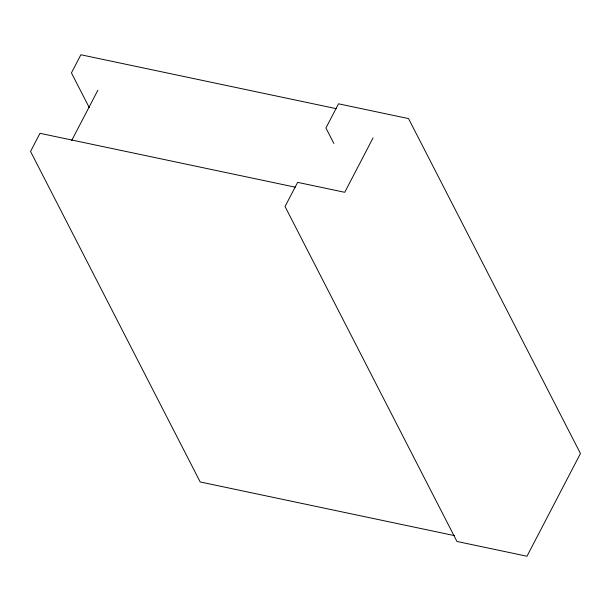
<?xml version="1.0" encoding="UTF-8"?>
<svg xmlns="http://www.w3.org/2000/svg" width="611" height="611" viewBox="0 0 611 611"><rect width="100%" height="100%" fill="white"/><g stroke="black" fill="none" stroke-linecap="round" stroke-linejoin="round"><path stroke-width="0.92" d="M71.647 140.606L97.859 90.252M373.046 137.918L344.741 192.305L297.618 182.361L285.039 206.526L456.952 541.461L526.98 556.239L580.45 453.515L408.538 118.587L338.509 103.809L325.93 127.982L333.843 143.402M336.203 108.643L80.873 54.761L71.441 72.892L89.275 107.635M295.312 187.187L39.99 133.313L30.55 151.444L200.202 481.964L454.599 535.648"/></g></svg>
